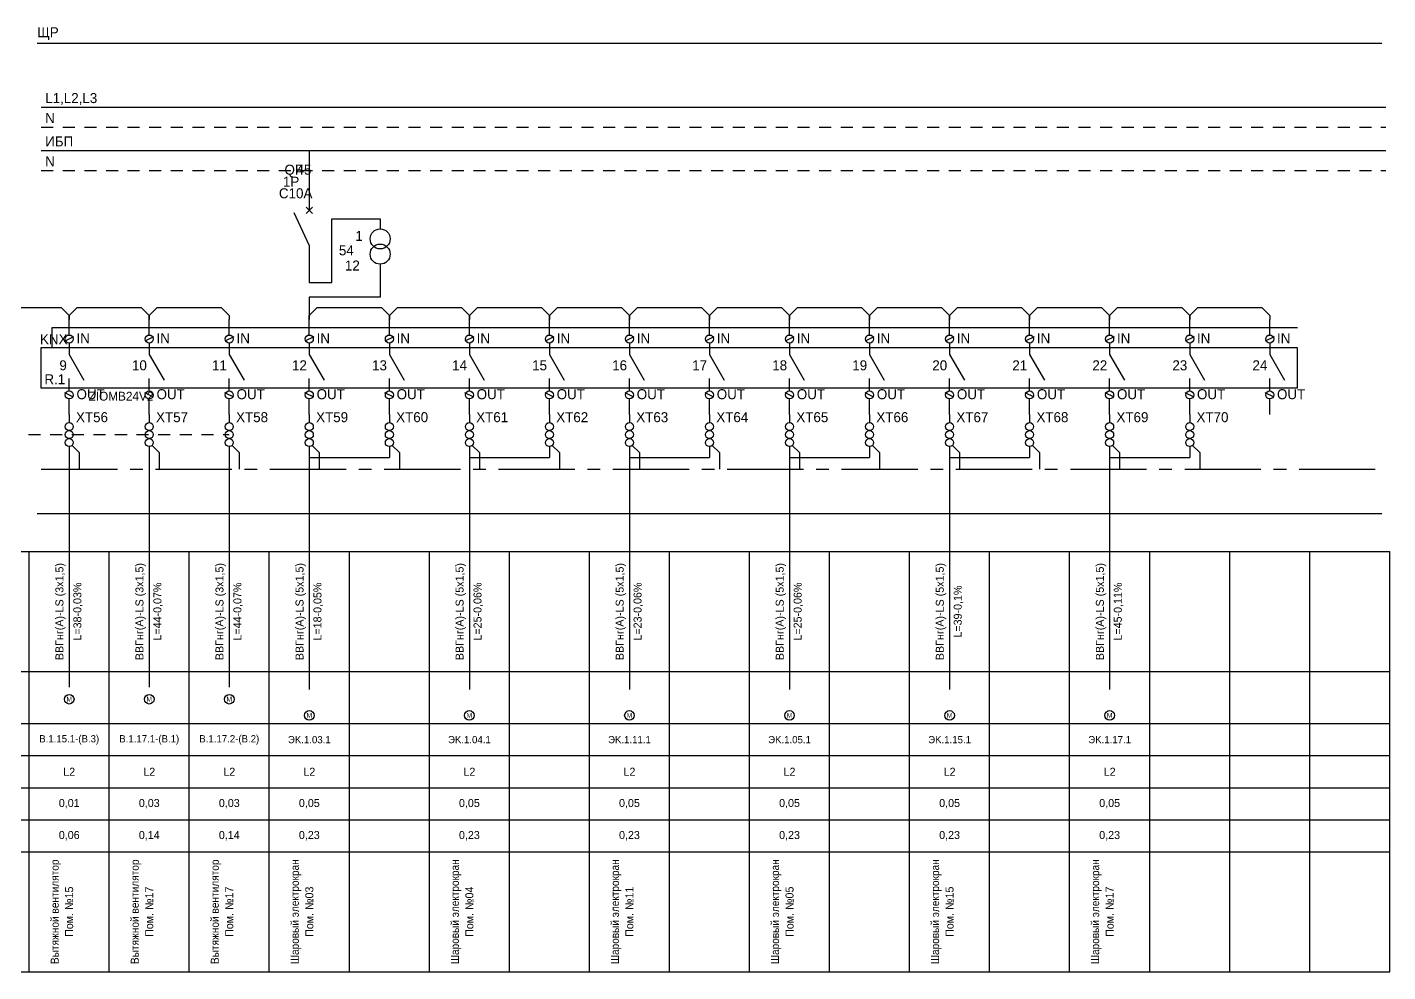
# Model space of a CAD drawing. Header units: millimetres. Extents: x 2497 to 11797, y 1522 to 1758.
# Drawn here: x 4196.7 to 4536.7, y 1522.5 to 1758.5 of the extents above; entities that cross this region are included whole.
import ezdxf
from ezdxf.enums import TextEntityAlignment as Align

# ---------------------------------------------------------------- set-up
doc = ezdxf.new("R2010")
doc.units = ezdxf.units.MM
doc.linetypes.add('CENTER2', pattern=[28.575, 19.05, -3.175, 3.175, -3.175])
doc.linetypes.add('JIS_02_0.7', pattern=[1.35, 0.75, -0.6])
for name, color, linetype in [('SX_BLOCKS', 7, 'Continuous'), ('SX_BOUND', 8, 'Continuous'), ('SX_KNX', 1, 'Continuous'), ('SX_LINES', 7, 'Continuous'), ('SX_N', 4, 'JIS_02_0.7'), ('SX_PE', 3, 'CENTER2'), ('SX_TABLE', 7, 'Continuous'), ('SX_TEXT', 7, 'Continuous')]:
    doc.layers.add(name, color=color, linetype=linetype)
doc.styles.add('UNC_GOST_Scheme', font='txt')

# ---------------------------------------------------------------- blocks, each defined once
blk = doc.blocks.new('SX_TCOL')
for p, q in [((-10, 105), (10, 105)), ((10, 0), (10, 105)), ((-10, 75), (10, 75)), ((-10, 62), (10, 62)), ((-10, 54), (10, 54)), ((-10, 46), (10, 46)), ((-10, 38), (10, 38)), ((-10, 30), (10, 30)), ((-10, 0), (10, 0))]:
    blk.add_line(p, q)
at = {"style": 'UNC_GOST_Scheme'}
for tag, p in [('CAB1', (-2.2, 90)), ('CAB2', (2.2, 90)), ('NAME1', (-3.4, 15)), ('NAME2', (0, 15)), ('NAME3', (3.4, 15))]:
    blk.add_attdef(tag, text='', height=2, rotation=90, dxfattribs=at).set_placement(p, align=Align.MIDDLE)
for tag, height, p in [('LINE', 1.8, (0, 58)), ('PH', 2, (0, 50)), ('POW', 2, (0, 42)), ('CUR', 2, (0, 34))]:
    blk.add_attdef(tag, text='', height=height, dxfattribs=at).set_placement(p, align=Align.MIDDLE)
blk = doc.blocks.new('SX_QF')
for p, q in [((0, -45), (-3.8, -36.9)), ((-0.8, -37.1), (0.8, -35.5)), ((-0.8, -35.5), (0.8, -37.1)), ((0, -45), (0, -54.3))]:
    blk.add_line(p, q)
at = {"style": 'UNC_GOST_Scheme'}
blk.add_text('QF', height=2.5, dxfattribs=at).set_placement((-6.2, -27.4))
for tag, p in [('N', (-3.2, -27.4)), ('P', (-6.6, -30.4)), ('MA', (-9.4, -36.1)), ('A', (-7.6, -33.3))]:
    blk.add_attdef(tag, p, '', height=2.5, dxfattribs=at)
blk = doc.blocks.new('SX_T')
for p, q in [((0, 0), (0, -2.5)), ((0, -11.3), (0, -13.8))]:
    blk.add_line(p, q)
for centre in [(0, -5), (0, -8.8)]:
    blk.add_circle(centre, 2.5)
at = {"style": 'UNC_GOST_Scheme'}
for tag, p in [('N', (-6.2, -5.5)), ('W', (-10.3, -9.1)), ('V', (-8.8, -12.9))]:
    blk.add_attdef(tag, p, '', height=2.5, dxfattribs=at)
blk = doc.blocks.new('SX_CH')
for p, q in [((0, 19.84), (0, 23.7)), ((1.1, 19.4), (-1.1, 18.28)), ((0, 17.84), (0, 14.96)), ((0, 14.96), (3.69, 8.57)), ((0, 5.86), (0, 8.96)), ((1.1, 4.3), (-1.1, 5.42)), ((0, 0), (0, 3.86))]:
    blk.add_line(p, q)
for centre in [(0, 18.84), (0, 4.86)]:
    blk.add_circle(centre, 1)
at = {"style": 'UNC_GOST_Scheme'}
for s, p in [('IN', (1.82, 17.78)), ('OUT', (1.82, 3.8))]:
    blk.add_text(s, height=2.5, dxfattribs=at).set_placement(p)
blk.add_attdef('CH', text='', height=2.5, dxfattribs=at).set_placement((-0.6, 11.02), align=Align.RIGHT)
blk = doc.blocks.new('SX_XT')
at = {"color": 30}
blk.add_circle((0, -1), 1, dxfattribs=at)
at = {"color": 5}
blk.add_circle((0, -3), 1, dxfattribs=at)
at = {"color": 3}
blk.add_circle((0, -5), 1, dxfattribs=at)
at = {"style": 'UNC_GOST_Scheme'}
blk.add_attdef('N', (1.7, 0.1), '', height=2.5, dxfattribs=at)
blk = doc.blocks.new('SX_U_M')
blk.add_circle((0, 0), 1.2)
at = {"style": 'UNC_GOST_Scheme'}
blk.add_text('M', height=1.2, dxfattribs=at).set_placement((0, 0), align=Align.MIDDLE)

msp = doc.modelspace()

# ---------------------------------------------------------------- linework, layer by layer
at = {"layer": 'SX_BOUND'}
for p, q in [((4199.18, 1754.46), (4535.18, 1754.46)), ((4199.18, 1636.96), (4535.18, 1636.96))]:
    msp.add_line(p, q, dxfattribs=at)
at = {"layer": 'SX_KNX'}
for p, q in [((4202.88, 1678.37), (4202.88, 1683.46)), ((4202.88, 1683.46), (4514.08, 1683.46))]:
    msp.add_line(p, q, dxfattribs=at)
at = {"layer": 'SX_LINES'}
for p, q in [((4200.18, 1738.51), (4536.18, 1738.51)), ((4200.18, 1727.68), (4536.18, 1727.68)), ((4267.18, 1727.68), (4267.18, 1712.72)), ((4272.82, 1694.71), (4272.82, 1710.57)), ((4272.82, 1710.57), (4284.88, 1710.57)), ((4284.88, 1696.77), (4284.88, 1690.99)), ((4267.18, 1694.71), (4272.82, 1694.71)), ((4284.88, 1690.99), (4267.18, 1690.99)), ((4267.18, 1690.99), (4267.18, 1685.42)), ((4169.18, 1688.42), (4205.18, 1688.42)), ((4205.18, 1688.42), (4207.18, 1686.42)), ((4207.18, 1686.42), (4209.18, 1688.42)), ((4207.18, 1686.42), (4207.18, 1685.42)), ((4207.18, 1685.42), (4207.18, 1686.42)), ((4209.18, 1688.42), (4225.18, 1688.42)), ((4225.18, 1688.42), (4227.18, 1686.42)), ((4227.18, 1686.42), (4229.18, 1688.42)), ((4227.18, 1686.42), (4227.18, 1685.42)), ((4227.18, 1685.42), (4227.18, 1686.42)), ((4229.18, 1688.42), (4245.18, 1688.42)), ((4245.18, 1688.42), (4247.18, 1686.42)), ((4247.18, 1686.42), (4247.18, 1685.42)), ((4267.18, 1686.42), (4269.18, 1688.42)), ((4267.18, 1685.42), (4267.18, 1686.42)), ((4269.18, 1688.42), (4285.18, 1688.42)), ((4285.18, 1688.42), (4287.18, 1686.42)), ((4287.18, 1686.42), (4289.18, 1688.42)), ((4287.18, 1686.42), (4287.18, 1685.42)), ((4287.18, 1685.42), (4287.18, 1686.42)), ((4289.18, 1688.42), (4305.18, 1688.42)), ((4305.18, 1688.42), (4307.18, 1686.42)), ((4307.18, 1686.42), (4309.18, 1688.42)), ((4307.18, 1686.42), (4307.18, 1685.42)), ((4307.18, 1685.42), (4307.18, 1686.42)), ((4309.18, 1688.42), (4325.18, 1688.42)), ((4325.18, 1688.42), (4327.18, 1686.42)), ((4327.18, 1686.42), (4329.18, 1688.42)), ((4327.18, 1686.42), (4327.18, 1685.42)), ((4327.18, 1685.42), (4327.18, 1686.42)), ((4329.18, 1688.42), (4345.18, 1688.42)), ((4345.18, 1688.42), (4347.18, 1686.42)), ((4347.18, 1686.42), (4349.18, 1688.42)), ((4347.18, 1686.42), (4347.18, 1685.42)), ((4347.18, 1685.42), (4347.18, 1686.42)), ((4349.18, 1688.42), (4365.18, 1688.42)), ((4365.18, 1688.42), (4367.18, 1686.42)), ((4367.18, 1686.42), (4369.18, 1688.42)), ((4367.18, 1686.42), (4367.18, 1685.42)), ((4367.18, 1685.42), (4367.18, 1686.42)), ((4369.18, 1688.42), (4385.18, 1688.42)), ((4385.18, 1688.42), (4387.18, 1686.42)), ((4387.18, 1686.42), (4389.18, 1688.42)), ((4387.18, 1686.42), (4387.18, 1685.42)), ((4387.18, 1685.42), (4387.18, 1686.42)), ((4389.18, 1688.42), (4405.18, 1688.42)), ((4405.18, 1688.42), (4407.18, 1686.42)), ((4407.18, 1686.42), (4409.18, 1688.42)), ((4407.18, 1686.42), (4407.18, 1685.42)), ((4407.18, 1685.42), (4407.18, 1686.42)), ((4409.18, 1688.42), (4425.18, 1688.42)), ((4425.18, 1688.42), (4427.18, 1686.42)), ((4427.18, 1686.42), (4429.18, 1688.42)), ((4427.18, 1686.42), (4427.18, 1685.42)), ((4427.18, 1685.42), (4427.18, 1686.42)), ((4429.18, 1688.42), (4445.18, 1688.42)), ((4445.18, 1688.42), (4447.18, 1686.42)), ((4447.18, 1686.42), (4449.18, 1688.42)), ((4447.18, 1686.42), (4447.18, 1685.42)), ((4447.18, 1685.42), (4447.18, 1686.42)), ((4449.18, 1688.42), (4465.18, 1688.42)), ((4465.18, 1688.42), (4467.18, 1686.42)), ((4467.18, 1686.42), (4469.18, 1688.42)), ((4467.18, 1686.42), (4467.18, 1685.42)), ((4467.18, 1685.42), (4467.18, 1686.42)), ((4469.18, 1688.42), (4485.18, 1688.42)), ((4485.18, 1688.42), (4487.18, 1686.42)), ((4487.18, 1686.42), (4489.18, 1688.42)), ((4487.18, 1686.42), (4487.18, 1685.42)), ((4487.18, 1685.42), (4487.18, 1686.42)), ((4489.18, 1688.42), (4505.18, 1688.42)), ((4505.18, 1688.42), (4507.18, 1686.42)), ((4507.18, 1686.42), (4507.18, 1685.42)), ((4514.08, 1678.37), (4200.08, 1678.37)), ((4200.08, 1678.37), (4200.08, 1668.37)), ((4514.08, 1668.37), (4514.08, 1678.37)), ((4200.08, 1668.37), (4514.08, 1668.37)), ((4207.18, 1661.72), (4207.18, 1659.68)), ((4227.18, 1661.72), (4227.18, 1659.68)), ((4247.18, 1661.72), (4247.18, 1659.68)), ((4267.18, 1661.72), (4267.18, 1659.68)), ((4287.18, 1661.72), (4287.18, 1659.68)), ((4307.18, 1661.72), (4307.18, 1659.68)), ((4327.18, 1661.72), (4327.18, 1659.68)), ((4347.18, 1661.72), (4347.18, 1659.68)), ((4367.18, 1661.72), (4367.18, 1659.68)), ((4387.18, 1661.72), (4387.18, 1659.68)), ((4407.18, 1661.72), (4407.18, 1659.68)), ((4427.18, 1661.72), (4427.18, 1659.68)), ((4447.18, 1661.72), (4447.18, 1659.68)), ((4467.18, 1661.72), (4467.18, 1659.68)), ((4487.18, 1661.72), (4487.18, 1659.68)), ((4207.18, 1653.68), (4207.18, 1593.56)), ((4227.18, 1653.68), (4227.18, 1593.56)), ((4247.18, 1653.68), (4247.18, 1593.56)), ((4267.18, 1653.68), (4267.18, 1593.02)), ((4287.18, 1653.68), (4287.18, 1650.96)), ((4307.18, 1653.68), (4307.18, 1593.02)), ((4327.18, 1653.68), (4327.18, 1650.96)), ((4347.18, 1653.68), (4347.18, 1593.02)), ((4367.18, 1653.68), (4367.18, 1650.96)), ((4387.18, 1653.68), (4387.18, 1593.02)), ((4407.18, 1653.68), (4407.18, 1650.96)), ((4427.18, 1653.68), (4427.18, 1593.02)), ((4447.18, 1653.68), (4447.18, 1650.96)), ((4467.18, 1653.68), (4467.18, 1593.02)), ((4487.18, 1653.68), (4487.18, 1650.96)), ((4267.18, 1650.96), (4287.18, 1650.96)), ((4307.18, 1650.96), (4327.18, 1650.96)), ((4347.18, 1650.96), (4367.18, 1650.96)), ((4387.18, 1650.96), (4407.18, 1650.96)), ((4427.18, 1650.96), (4447.18, 1650.96)), ((4467.18, 1650.96), (4487.18, 1650.96))]:
    msp.add_line(p, q, dxfattribs=at)
at = {"layer": 'SX_N', "ltscale": 4}
for p, q in [((4200.18, 1733.51), (4536.18, 1733.51)), ((4200.18, 1722.68), (4536.18, 1722.68)), ((4018.82, 1656.68), (4247.18, 1656.68))]:
    msp.add_line(p, q, dxfattribs=at)
at = {"layer": 'SX_PE'}
for p, q in [((4207.88, 1653.98), (4209.68, 1652.18)), ((4227.88, 1653.98), (4229.68, 1652.18)), ((4247.88, 1653.98), (4249.68, 1652.18)), ((4267.88, 1653.98), (4269.68, 1652.18)), ((4287.88, 1653.98), (4289.68, 1652.18)), ((4307.88, 1653.98), (4309.68, 1652.18)), ((4327.88, 1653.98), (4329.68, 1652.18)), ((4347.88, 1653.98), (4349.68, 1652.18)), ((4367.88, 1653.98), (4369.68, 1652.18)), ((4387.88, 1653.98), (4389.68, 1652.18)), ((4407.88, 1653.98), (4409.68, 1652.18)), ((4427.88, 1653.98), (4429.68, 1652.18)), ((4447.88, 1653.98), (4449.68, 1652.18)), ((4467.88, 1653.98), (4469.68, 1652.18)), ((4487.88, 1653.98), (4489.68, 1652.18)), ((4209.68, 1652.18), (4209.68, 1648.06)), ((4229.68, 1652.18), (4229.68, 1648.06)), ((4249.68, 1652.18), (4249.68, 1648.06)), ((4269.68, 1652.18), (4269.68, 1648.06)), ((4289.68, 1652.18), (4289.68, 1648.06)), ((4309.68, 1652.18), (4309.68, 1648.06)), ((4329.68, 1652.18), (4329.68, 1648.06)), ((4349.68, 1652.18), (4349.68, 1648.06)), ((4369.68, 1652.18), (4369.68, 1648.06)), ((4389.68, 1652.18), (4389.68, 1648.06)), ((4409.68, 1652.18), (4409.68, 1648.06)), ((4429.68, 1652.18), (4429.68, 1648.06)), ((4449.68, 1652.18), (4449.68, 1648.06)), ((4469.68, 1652.18), (4469.68, 1648.06)), ((4489.68, 1652.18), (4489.68, 1648.06)), ((4200.18, 1648.06), (4536.18, 1648.06))]:
    msp.add_line(p, q, dxfattribs=at)

# ---------------------------------------------------------------- block references
at = {"layer": 'SX_BLOCKS'}
for name, p, values in [('SX_QF', (4267.18, 1749.02), {'N': '45', 'P': '1P', 'A': 'С10А'}), ('SX_CH', (4207.18, 1661.72), {'CH': '9'}), ('SX_CH', (4227.18, 1661.72), {'CH': '10'}), ('SX_CH', (4247.18, 1661.72), {'CH': '11'}), ('SX_CH', (4267.18, 1661.72), {'CH': '12'}), ('SX_CH', (4287.18, 1661.72), {'CH': '13'}), ('SX_CH', (4307.18, 1661.72), {'CH': '14'}), ('SX_CH', (4327.18, 1661.72), {'CH': '15'}), ('SX_CH', (4347.18, 1661.72), {'CH': '16'}), ('SX_CH', (4367.18, 1661.72), {'CH': '17'}), ('SX_CH', (4387.18, 1661.72), {'CH': '18'}), ('SX_CH', (4407.18, 1661.72), {'CH': '19'}), ('SX_CH', (4427.18, 1661.72), {'CH': '20'}), ('SX_CH', (4447.18, 1661.72), {'CH': '21'}), ('SX_CH', (4467.18, 1661.72), {'CH': '22'}), ('SX_CH', (4487.18, 1661.72), {'CH': '23'}), ('SX_CH', (4507.18, 1661.72), {'CH': '24'}), ('SX_XT', (4207.18, 1659.68), {'N': 'XT56'}), ('SX_XT', (4227.18, 1659.68), {'N': 'XT57'}), ('SX_XT', (4247.18, 1659.68), {'N': 'XT58'}), ('SX_XT', (4267.18, 1659.68), {'N': 'XT59'}), ('SX_XT', (4287.18, 1659.68), {'N': 'XT60'}), ('SX_XT', (4307.18, 1659.68), {'N': 'XT61'}), ('SX_XT', (4327.18, 1659.68), {'N': 'XT62'}), ('SX_XT', (4347.18, 1659.68), {'N': 'XT63'}), ('SX_XT', (4367.18, 1659.68), {'N': 'XT64'}), ('SX_XT', (4387.18, 1659.68), {'N': 'XT65'}), ('SX_XT', (4407.18, 1659.68), {'N': 'XT66'}), ('SX_XT', (4427.18, 1659.68), {'N': 'XT67'}), ('SX_XT', (4447.18, 1659.68), {'N': 'XT68'}), ('SX_XT', (4467.18, 1659.68), {'N': 'XT69'}), ('SX_XT', (4487.18, 1659.68), {'N': 'XT70'})]:
    msp.add_blockref(name, p, dxfattribs=at).add_auto_attribs(values)
at = {"layer": 'SX_BLOCKS', "color": 244, "true_color": 0x991b1e}
msp.add_blockref('SX_T', (4284.88, 1710.57), dxfattribs=at).add_auto_attribs({'N': '1', 'W': '54', 'V': '12'})
for p in [(4207.18, 1590.56), (4227.18, 1590.56), (4247.18, 1590.56), (4267.18, 1586.52), (4307.18, 1586.52), (4347.18, 1586.52), (4387.18, 1586.52), (4427.18, 1586.52), (4467.18, 1586.52)]:
    msp.add_blockref('SX_U_M', p, dxfattribs=at)
at = {"layer": 'SX_TABLE'}
for p in [(4187.18, 1522.46), (4287.18, 1522.46), (4327.18, 1522.46), (4367.18, 1522.46), (4407.18, 1522.46), (4447.18, 1522.46), (4487.18, 1522.46), (4507.18, 1522.46), (4527.18, 1522.46)]:
    msp.add_blockref('SX_TCOL', p, dxfattribs=at)
ref = msp.add_blockref('SX_TCOL', (4207.18, 1522.46), dxfattribs=at)
ref.add_attrib('NAME1', 'Вытяжной вентилятор', dxfattribs={"layer": '0', "height": 2, "rotation": 90, "style": 'UNC_GOST_Scheme', "width": 0.943957}).set_placement((4203.78, 1537.46), align=Align.MIDDLE)
ref.add_attrib('NAME2', 'Пом. №15', dxfattribs={"layer": '0', "height": 2, "rotation": 90, "style": 'UNC_GOST_Scheme'}).set_placement((4207.18, 1537.46), align=Align.MIDDLE)
ref.add_attrib('CUR', '0,06', dxfattribs={"layer": '0', "height": 2, "style": 'UNC_GOST_Scheme'}).set_placement((4207.18, 1556.46), align=Align.MIDDLE)
ref.add_attrib('POW', '0,01', dxfattribs={"layer": '0', "height": 2, "style": 'UNC_GOST_Scheme'}).set_placement((4207.18, 1564.46), align=Align.MIDDLE)
ref.add_attrib('PH', 'L2', dxfattribs={"layer": '0', "height": 2, "style": 'UNC_GOST_Scheme'}).set_placement((4207.18, 1572.46), align=Align.MIDDLE)
ref.add_attrib('LINE', 'В.1.15.1-(В.3)', dxfattribs={"layer": '0', "height": 1.8, "style": 'UNC_GOST_Scheme'}).set_placement((4207.18, 1580.46), align=Align.MIDDLE)
ref.add_attrib('CAB1', 'ВВГнг(А)-LS (3х1,5)', dxfattribs={"layer": '0', "height": 2, "rotation": 90, "style": 'UNC_GOST_Scheme'}).set_placement((4204.98, 1612.46), align=Align.MIDDLE)
ref.add_attrib('CAB2', 'L=38-0,03%', dxfattribs={"layer": '0', "height": 2, "rotation": 90, "style": 'UNC_GOST_Scheme'}).set_placement((4209.38, 1612.46), align=Align.MIDDLE)
ref = msp.add_blockref('SX_TCOL', (4227.18, 1522.46), dxfattribs=at)
ref.add_attrib('NAME1', 'Вытяжной вентилятор', dxfattribs={"layer": '0', "height": 2, "rotation": 90, "style": 'UNC_GOST_Scheme', "width": 0.943957}).set_placement((4223.78, 1537.46), align=Align.MIDDLE)
ref.add_attrib('NAME2', 'Пом. №17', dxfattribs={"layer": '0', "height": 2, "rotation": 90, "style": 'UNC_GOST_Scheme'}).set_placement((4227.18, 1537.46), align=Align.MIDDLE)
ref.add_attrib('CUR', '0,14', dxfattribs={"layer": '0', "height": 2, "style": 'UNC_GOST_Scheme'}).set_placement((4227.18, 1556.46), align=Align.MIDDLE)
ref.add_attrib('POW', '0,03', dxfattribs={"layer": '0', "height": 2, "style": 'UNC_GOST_Scheme'}).set_placement((4227.18, 1564.46), align=Align.MIDDLE)
ref.add_attrib('PH', 'L2', dxfattribs={"layer": '0', "height": 2, "style": 'UNC_GOST_Scheme'}).set_placement((4227.18, 1572.46), align=Align.MIDDLE)
ref.add_attrib('LINE', 'В.1.17.1-(В.1)', dxfattribs={"layer": '0', "height": 1.8, "style": 'UNC_GOST_Scheme'}).set_placement((4227.18, 1580.46), align=Align.MIDDLE)
ref.add_attrib('CAB1', 'ВВГнг(А)-LS (3х1,5)', dxfattribs={"layer": '0', "height": 2, "rotation": 90, "style": 'UNC_GOST_Scheme'}).set_placement((4224.98, 1612.46), align=Align.MIDDLE)
ref.add_attrib('CAB2', 'L=44-0,07%', dxfattribs={"layer": '0', "height": 2, "rotation": 90, "style": 'UNC_GOST_Scheme'}).set_placement((4229.38, 1612.46), align=Align.MIDDLE)
ref = msp.add_blockref('SX_TCOL', (4247.18, 1522.46), dxfattribs=at)
ref.add_attrib('NAME1', 'Вытяжной вентилятор', dxfattribs={"layer": '0', "height": 2, "rotation": 90, "style": 'UNC_GOST_Scheme', "width": 0.943957}).set_placement((4243.78, 1537.46), align=Align.MIDDLE)
ref.add_attrib('NAME2', 'Пом. №17', dxfattribs={"layer": '0', "height": 2, "rotation": 90, "style": 'UNC_GOST_Scheme'}).set_placement((4247.18, 1537.46), align=Align.MIDDLE)
ref.add_attrib('CUR', '0,14', dxfattribs={"layer": '0', "height": 2, "style": 'UNC_GOST_Scheme'}).set_placement((4247.18, 1556.46), align=Align.MIDDLE)
ref.add_attrib('POW', '0,03', dxfattribs={"layer": '0', "height": 2, "style": 'UNC_GOST_Scheme'}).set_placement((4247.18, 1564.46), align=Align.MIDDLE)
ref.add_attrib('PH', 'L2', dxfattribs={"layer": '0', "height": 2, "style": 'UNC_GOST_Scheme'}).set_placement((4247.18, 1572.46), align=Align.MIDDLE)
ref.add_attrib('LINE', 'В.1.17.2-(В.2)', dxfattribs={"layer": '0', "height": 1.8, "style": 'UNC_GOST_Scheme'}).set_placement((4247.18, 1580.46), align=Align.MIDDLE)
ref.add_attrib('CAB1', 'ВВГнг(А)-LS (3х1,5)', dxfattribs={"layer": '0', "height": 2, "rotation": 90, "style": 'UNC_GOST_Scheme'}).set_placement((4244.98, 1612.46), align=Align.MIDDLE)
ref.add_attrib('CAB2', 'L=44-0,07%', dxfattribs={"layer": '0', "height": 2, "rotation": 90, "style": 'UNC_GOST_Scheme'}).set_placement((4249.38, 1612.46), align=Align.MIDDLE)
ref = msp.add_blockref('SX_TCOL', (4267.18, 1522.46), dxfattribs=at)
ref.add_attrib('NAME1', 'Шаровый электрокран', dxfattribs={"layer": '0', "height": 2, "rotation": 90, "style": 'UNC_GOST_Scheme', "width": 0.939476}).set_placement((4263.78, 1537.46), align=Align.MIDDLE)
ref.add_attrib('NAME2', 'Пом. №03', dxfattribs={"layer": '0', "height": 2, "rotation": 90, "style": 'UNC_GOST_Scheme'}).set_placement((4267.18, 1537.46), align=Align.MIDDLE)
ref.add_attrib('CUR', '0,23', dxfattribs={"layer": '0', "height": 2, "style": 'UNC_GOST_Scheme'}).set_placement((4267.18, 1556.46), align=Align.MIDDLE)
ref.add_attrib('POW', '0,05', dxfattribs={"layer": '0', "height": 2, "style": 'UNC_GOST_Scheme'}).set_placement((4267.18, 1564.46), align=Align.MIDDLE)
ref.add_attrib('PH', 'L2', dxfattribs={"layer": '0', "height": 2, "style": 'UNC_GOST_Scheme'}).set_placement((4267.18, 1572.46), align=Align.MIDDLE)
ref.add_attrib('LINE', 'ЭK.1.03.1', dxfattribs={"layer": '0', "height": 1.8, "style": 'UNC_GOST_Scheme'}).set_placement((4267.18, 1580.46), align=Align.MIDDLE)
ref.add_attrib('CAB1', 'ВВГнг(А)-LS (5х1,5)', dxfattribs={"layer": '0', "height": 2, "rotation": 90, "style": 'UNC_GOST_Scheme'}).set_placement((4264.98, 1612.46), align=Align.MIDDLE)
ref.add_attrib('CAB2', 'L=18-0,05%', dxfattribs={"layer": '0', "height": 2, "rotation": 90, "style": 'UNC_GOST_Scheme'}).set_placement((4269.38, 1612.46), align=Align.MIDDLE)
ref = msp.add_blockref('SX_TCOL', (4307.18, 1522.46), dxfattribs=at)
ref.add_attrib('NAME1', 'Шаровый электрокран', dxfattribs={"layer": '0', "height": 2, "rotation": 90, "style": 'UNC_GOST_Scheme', "width": 0.939476}).set_placement((4303.78, 1537.46), align=Align.MIDDLE)
ref.add_attrib('NAME2', 'Пом. №04', dxfattribs={"layer": '0', "height": 2, "rotation": 90, "style": 'UNC_GOST_Scheme'}).set_placement((4307.18, 1537.46), align=Align.MIDDLE)
ref.add_attrib('CUR', '0,23', dxfattribs={"layer": '0', "height": 2, "style": 'UNC_GOST_Scheme'}).set_placement((4307.18, 1556.46), align=Align.MIDDLE)
ref.add_attrib('POW', '0,05', dxfattribs={"layer": '0', "height": 2, "style": 'UNC_GOST_Scheme'}).set_placement((4307.18, 1564.46), align=Align.MIDDLE)
ref.add_attrib('PH', 'L2', dxfattribs={"layer": '0', "height": 2, "style": 'UNC_GOST_Scheme'}).set_placement((4307.18, 1572.46), align=Align.MIDDLE)
ref.add_attrib('LINE', 'ЭK.1.04.1', dxfattribs={"layer": '0', "height": 1.8, "style": 'UNC_GOST_Scheme'}).set_placement((4307.18, 1580.46), align=Align.MIDDLE)
ref.add_attrib('CAB1', 'ВВГнг(А)-LS (5х1,5)', dxfattribs={"layer": '0', "height": 2, "rotation": 90, "style": 'UNC_GOST_Scheme'}).set_placement((4304.98, 1612.46), align=Align.MIDDLE)
ref.add_attrib('CAB2', 'L=25-0,06%', dxfattribs={"layer": '0', "height": 2, "rotation": 90, "style": 'UNC_GOST_Scheme'}).set_placement((4309.38, 1612.46), align=Align.MIDDLE)
ref = msp.add_blockref('SX_TCOL', (4347.18, 1522.46), dxfattribs=at)
ref.add_attrib('NAME1', 'Шаровый электрокран', dxfattribs={"layer": '0', "height": 2, "rotation": 90, "style": 'UNC_GOST_Scheme', "width": 0.939476}).set_placement((4343.78, 1537.46), align=Align.MIDDLE)
ref.add_attrib('NAME2', 'Пом. №11', dxfattribs={"layer": '0', "height": 2, "rotation": 90, "style": 'UNC_GOST_Scheme'}).set_placement((4347.18, 1537.46), align=Align.MIDDLE)
ref.add_attrib('CUR', '0,23', dxfattribs={"layer": '0', "height": 2, "style": 'UNC_GOST_Scheme'}).set_placement((4347.18, 1556.46), align=Align.MIDDLE)
ref.add_attrib('POW', '0,05', dxfattribs={"layer": '0', "height": 2, "style": 'UNC_GOST_Scheme'}).set_placement((4347.18, 1564.46), align=Align.MIDDLE)
ref.add_attrib('PH', 'L2', dxfattribs={"layer": '0', "height": 2, "style": 'UNC_GOST_Scheme'}).set_placement((4347.18, 1572.46), align=Align.MIDDLE)
ref.add_attrib('LINE', 'ЭK.1.11.1', dxfattribs={"layer": '0', "height": 1.8, "style": 'UNC_GOST_Scheme'}).set_placement((4347.18, 1580.46), align=Align.MIDDLE)
ref.add_attrib('CAB1', 'ВВГнг(А)-LS (5х1,5)', dxfattribs={"layer": '0', "height": 2, "rotation": 90, "style": 'UNC_GOST_Scheme'}).set_placement((4344.98, 1612.46), align=Align.MIDDLE)
ref.add_attrib('CAB2', 'L=23-0,06%', dxfattribs={"layer": '0', "height": 2, "rotation": 90, "style": 'UNC_GOST_Scheme'}).set_placement((4349.38, 1612.46), align=Align.MIDDLE)
ref = msp.add_blockref('SX_TCOL', (4387.18, 1522.46), dxfattribs=at)
ref.add_attrib('NAME1', 'Шаровый электрокран', dxfattribs={"layer": '0', "height": 2, "rotation": 90, "style": 'UNC_GOST_Scheme', "width": 0.939476}).set_placement((4383.78, 1537.46), align=Align.MIDDLE)
ref.add_attrib('NAME2', 'Пом. №05', dxfattribs={"layer": '0', "height": 2, "rotation": 90, "style": 'UNC_GOST_Scheme'}).set_placement((4387.18, 1537.46), align=Align.MIDDLE)
ref.add_attrib('CUR', '0,23', dxfattribs={"layer": '0', "height": 2, "style": 'UNC_GOST_Scheme'}).set_placement((4387.18, 1556.46), align=Align.MIDDLE)
ref.add_attrib('POW', '0,05', dxfattribs={"layer": '0', "height": 2, "style": 'UNC_GOST_Scheme'}).set_placement((4387.18, 1564.46), align=Align.MIDDLE)
ref.add_attrib('PH', 'L2', dxfattribs={"layer": '0', "height": 2, "style": 'UNC_GOST_Scheme'}).set_placement((4387.18, 1572.46), align=Align.MIDDLE)
ref.add_attrib('LINE', 'ЭK.1.05.1', dxfattribs={"layer": '0', "height": 1.8, "style": 'UNC_GOST_Scheme'}).set_placement((4387.18, 1580.46), align=Align.MIDDLE)
ref.add_attrib('CAB1', 'ВВГнг(А)-LS (5х1,5)', dxfattribs={"layer": '0', "height": 2, "rotation": 90, "style": 'UNC_GOST_Scheme'}).set_placement((4384.98, 1612.46), align=Align.MIDDLE)
ref.add_attrib('CAB2', 'L=25-0,06%', dxfattribs={"layer": '0', "height": 2, "rotation": 90, "style": 'UNC_GOST_Scheme'}).set_placement((4389.38, 1612.46), align=Align.MIDDLE)
ref = msp.add_blockref('SX_TCOL', (4427.18, 1522.46), dxfattribs=at)
ref.add_attrib('NAME1', 'Шаровый электрокран', dxfattribs={"layer": '0', "height": 2, "rotation": 90, "style": 'UNC_GOST_Scheme', "width": 0.939476}).set_placement((4423.78, 1537.46), align=Align.MIDDLE)
ref.add_attrib('NAME2', 'Пом. №15', dxfattribs={"layer": '0', "height": 2, "rotation": 90, "style": 'UNC_GOST_Scheme'}).set_placement((4427.18, 1537.46), align=Align.MIDDLE)
ref.add_attrib('CUR', '0,23', dxfattribs={"layer": '0', "height": 2, "style": 'UNC_GOST_Scheme'}).set_placement((4427.18, 1556.46), align=Align.MIDDLE)
ref.add_attrib('POW', '0,05', dxfattribs={"layer": '0', "height": 2, "style": 'UNC_GOST_Scheme'}).set_placement((4427.18, 1564.46), align=Align.MIDDLE)
ref.add_attrib('PH', 'L2', dxfattribs={"layer": '0', "height": 2, "style": 'UNC_GOST_Scheme'}).set_placement((4427.18, 1572.46), align=Align.MIDDLE)
ref.add_attrib('LINE', 'ЭK.1.15.1', dxfattribs={"layer": '0', "height": 1.8, "style": 'UNC_GOST_Scheme'}).set_placement((4427.18, 1580.46), align=Align.MIDDLE)
ref.add_attrib('CAB1', 'ВВГнг(А)-LS (5х1,5)', dxfattribs={"layer": '0', "height": 2, "rotation": 90, "style": 'UNC_GOST_Scheme'}).set_placement((4424.98, 1612.46), align=Align.MIDDLE)
ref.add_attrib('CAB2', 'L=39-0,1%', dxfattribs={"layer": '0', "height": 2, "rotation": 90, "style": 'UNC_GOST_Scheme'}).set_placement((4429.38, 1612.46), align=Align.MIDDLE)
ref = msp.add_blockref('SX_TCOL', (4467.18, 1522.46), dxfattribs=at)
ref.add_attrib('NAME1', 'Шаровый электрокран', dxfattribs={"layer": '0', "height": 2, "rotation": 90, "style": 'UNC_GOST_Scheme', "width": 0.939476}).set_placement((4463.78, 1537.46), align=Align.MIDDLE)
ref.add_attrib('NAME2', 'Пом. №17', dxfattribs={"layer": '0', "height": 2, "rotation": 90, "style": 'UNC_GOST_Scheme'}).set_placement((4467.18, 1537.46), align=Align.MIDDLE)
ref.add_attrib('CUR', '0,23', dxfattribs={"layer": '0', "height": 2, "style": 'UNC_GOST_Scheme'}).set_placement((4467.18, 1556.46), align=Align.MIDDLE)
ref.add_attrib('POW', '0,05', dxfattribs={"layer": '0', "height": 2, "style": 'UNC_GOST_Scheme'}).set_placement((4467.18, 1564.46), align=Align.MIDDLE)
ref.add_attrib('PH', 'L2', dxfattribs={"layer": '0', "height": 2, "style": 'UNC_GOST_Scheme'}).set_placement((4467.18, 1572.46), align=Align.MIDDLE)
ref.add_attrib('LINE', 'ЭK.1.17.1', dxfattribs={"layer": '0', "height": 1.8, "style": 'UNC_GOST_Scheme'}).set_placement((4467.18, 1580.46), align=Align.MIDDLE)
ref.add_attrib('CAB1', 'ВВГнг(А)-LS (5х1,5)', dxfattribs={"layer": '0', "height": 2, "rotation": 90, "style": 'UNC_GOST_Scheme'}).set_placement((4464.98, 1612.46), align=Align.MIDDLE)
ref.add_attrib('CAB2', 'L=45-0,11%', dxfattribs={"layer": '0', "height": 2, "rotation": 90, "style": 'UNC_GOST_Scheme'}).set_placement((4469.38, 1612.46), align=Align.MIDDLE)

# ---------------------------------------------------------------- texts
at = {"layer": 'SX_KNX', "style": 'UNC_GOST_Scheme'}
for s, height, p in [('KNX', 2.5, (4199.88, 1679.27)), ('R.1', 2.5, (4200.98, 1669.27)), ('ZIOMB24V2', 2.2, (4212.03, 1665.17))]:
    msp.add_text(s, height=height, dxfattribs=at).set_placement(p)
at = {"layer": 'SX_TEXT', "style": 'UNC_GOST_Scheme'}
for s, p in [('ЩР', (4199.18, 1755.96)), ('L1,L2,L3', (4201.18, 1739.51)), ('N', (4201.18, 1734.51)), ('ИБП', (4201.18, 1728.68)), ('N', (4201.18, 1723.68))]:
    msp.add_text(s, height=2.5, dxfattribs=at).set_placement(p)

doc.saveas('drawing.dxf')
